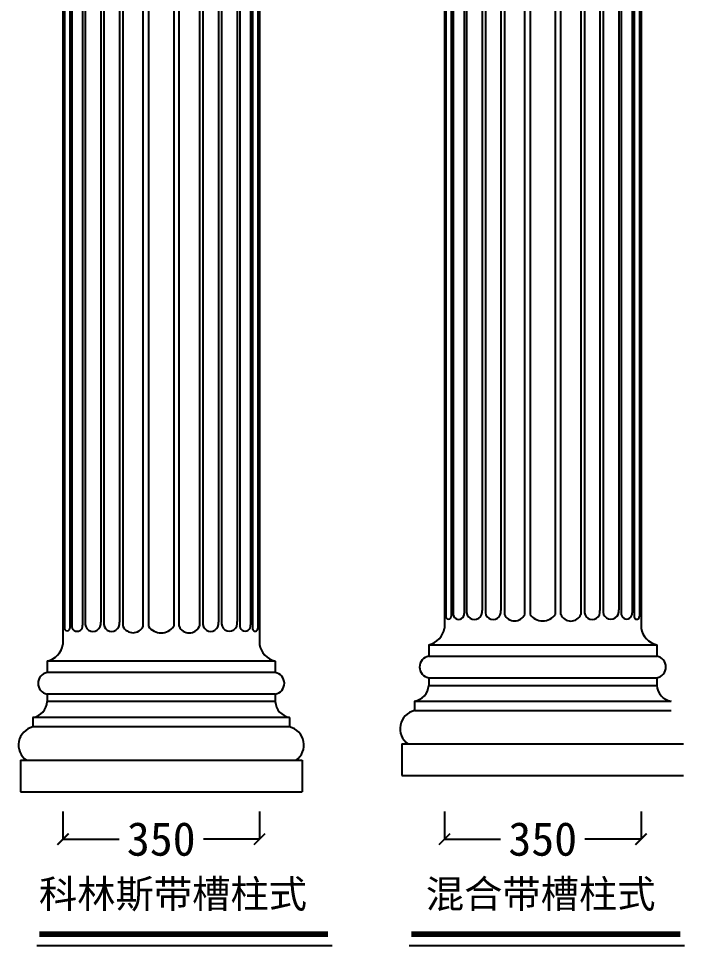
# Model space of a CAD drawing. Extents: x 3172 to 33391, y 13916 to 34175.
# Drawn here: x 8858 to 10044, y 14368 to 16020 of the extents above; entities that cross this region are included whole.
import ezdxf

# ---------------------------------------------------------------- set-up
doc = ezdxf.new("R2010")
doc.units = 0
doc.layers.get('0').update_dxf_attribs({"linetype": 'CONTINUOUS'})
doc.layers.get('DEFPOINTS').update_dxf_attribs({"linetype": 'CONTINUOUS'})
doc.dimstyles.get("Standard").update_dxf_attribs({"dimtxt": 0.18, "dimasz": 0.18, "dimexe": 0.18, "dimexo": 0.0625, "dimgap": 0.09, "dimtad": 0, "dimtih": 1, "dimtoh": 1, "dimdec": 4, "dimzin": 0, "dimdsep": 46, "dimtxsty": 'Standard', "dimcen": 0.09, "dimadec": 0, "dimazin": 0, "dimtfac": 1, "dimtdec": 4, "dimtofl": 0, "dimtmove": 0, "dimatfit": 3, "dimfxl": 1, "dimtolj": 1, "dimtzin": 0, "dimarcsym": 0})

# ---------------------------------------------------------------- blocks, each defined once
blk = doc.blocks.new('_ARCHTICK')
at = {"color": 0, "linetype": 'ByBlock', "const_width": 0.15}
blk.add_lwpolyline([(-0.5, -0.5), (0.5, 0.5)], dxfattribs=at)
blk = doc.blocks.new('*D418')
at = {"color": 0, "lineweight": -2}
for p, q in [((8937, 14607.4), (8937, 14557.7)), ((9287, 14607.4), (9287, 14557.7)), ((8937, 14557.9), (9036.9, 14557.9)), ((9287, 14557.9), (9187.1, 14557.9))]:
    blk.add_line(p, q, dxfattribs=at)
at = {"layer": 'DEFPOINTS', "color": 0}
for p in [(8937, 14607.5), (9287, 14607.5), (9287, 14557.9)]:
    blk.add_point(p, dxfattribs=at)
at = {"color": 0, "lineweight": -2, "xscale": 20, "yscale": 20, "zscale": 20, "rotation": 180}
blk.add_blockref('_ARCHTICK', (8937, 14557.9), dxfattribs=at)
at = {"color": 0, "lineweight": -2, "xscale": 20, "yscale": 20, "zscale": 20}
blk.add_blockref('_ARCHTICK', (9287, 14557.9), dxfattribs=at)
at = {"color": 0, "insert": (9112, 14557.9), "char_height": 60, "attachment_point": 5}
blk.add_mtext('\\A1;350', dxfattribs=at)
blk = doc.blocks.new('*D422')
at = {"color": 0, "lineweight": -2}
for p, q in [((9616.5, 14607.4), (9616.5, 14557.7)), ((9966.5, 14607.4), (9966.5, 14557.7)), ((9616.5, 14557.9), (9716.4, 14557.9)), ((9966.5, 14557.9), (9866.6, 14557.9))]:
    blk.add_line(p, q, dxfattribs=at)
at = {"layer": 'DEFPOINTS', "color": 0}
for p in [(9616.5, 14607.5), (9966.5, 14607.5), (9966.5, 14557.9)]:
    blk.add_point(p, dxfattribs=at)
at = {"color": 0, "lineweight": -2, "xscale": 20, "yscale": 20, "zscale": 20, "rotation": 180}
blk.add_blockref('_ARCHTICK', (9616.5, 14557.9), dxfattribs=at)
at = {"color": 0, "lineweight": -2, "xscale": 20, "yscale": 20, "zscale": 20}
blk.add_blockref('_ARCHTICK', (9966.5, 14557.9), dxfattribs=at)
at = {"color": 0, "insert": (9791.5, 14557.9), "char_height": 60, "attachment_point": 5}
blk.add_mtext('\\A1;350', dxfattribs=at)

msp = doc.modelspace()

# ---------------------------------------------------------------- linework, layer by layer
for p, q in [((9616.53547, 17216.61176), (9616.53547, 14933.78913)), ((9966.5492, 17216.61176), (9966.5492, 14933.78913)), ((9619.15942, 17199.43785), (9619.15942, 14954.78604)), ((9628.56011, 17199.43785), (9628.56011, 14954.78604)), ((9632.06011, 17194.10491), (9632.06011, 14960.11898)), ((9651.40219, 17194.10491), (9651.40219, 14960.11898)), ((9723.26942, 17195.92385), (9723.26942, 14958.30004)), ((9759.31075, 14958.30004), (9759.31075, 17195.92385)), ((9768.82083, 17195.92385), (9768.82083, 14958.30004)), ((9813.898, 17195.92385), (9813.898, 14958.30004)), ((9823.40808, 14958.30004), (9823.40808, 17195.92385)), ((9859.44941, 17195.92385), (9859.44941, 14958.30004)), ((9931.31664, 17193.29888), (9931.31664, 14960.925)), ((9950.65873, 17193.29888), (9950.65873, 14960.925)), ((9954.15873, 17199.43785), (9954.15873, 14954.78604)), ((9963.55942, 17199.43785), (9963.55942, 14954.78604)), ((9655.95219, 17188.66142), (9655.95219, 14965.56246)), ((9683.70577, 17188.66142), (9683.70577, 14965.56246)), ((9689.30577, 17188.75932), (9689.30577, 14965.46457)), ((9716.96942, 17188.75932), (9716.96942, 14965.46457)), ((9865.74941, 17188.7851), (9865.74941, 14965.43879)), ((9893.41306, 17188.7851), (9893.41306, 14965.43879)), ((9899.01306, 17187.57841), (9899.01306, 14966.64548)), ((9926.76664, 17187.57841), (9926.76664, 14966.64548)), ((8936.98391, 17120.03177), (8936.98391, 14904.76865)), ((9286.99763, 17120.03177), (9286.99763, 14904.76865)), ((8939.60785, 17098.25196), (8939.60785, 14933.68848)), ((8949.00854, 17098.25196), (8949.00854, 14933.68848)), ((9043.71785, 17094.73796), (9043.71785, 14937.20248)), ((9079.75918, 14937.20248), (9079.75918, 17094.73796)), ((9089.26926, 17094.73796), (9089.26926, 14937.20248)), ((9134.34644, 17094.73796), (9134.34644, 14937.20248)), ((9143.85651, 14937.20248), (9143.85651, 17094.73796)), ((9179.89784, 17094.73796), (9179.89784, 14937.20248)), ((9274.60716, 17098.25196), (9274.60716, 14933.68848)), ((9284.00785, 17098.25196), (9284.00785, 14933.68848)), ((8952.50854, 17092.91902), (8952.50854, 14939.02142)), ((8971.85062, 17092.91902), (8971.85062, 14939.02142)), ((8976.40062, 17087.47553), (8976.40062, 14944.46491)), ((9004.15421, 17087.47553), (9004.15421, 14944.46491)), ((9009.75421, 17087.57343), (9009.75421, 14944.36701)), ((9037.41785, 17087.57343), (9037.41785, 14944.36701)), ((9186.19784, 17087.59921), (9186.19784, 14944.34123)), ((9213.86149, 17087.59921), (9213.86149, 14944.34123)), ((9219.46149, 17086.39252), (9219.46149, 14945.54792)), ((9247.21507, 17086.39252), (9247.21507, 14945.54792)), ((9251.76507, 17092.11299), (9251.76507, 14939.82744)), ((9271.10716, 17092.11299), (9271.10716, 14939.82744)), ((9588.40785, 14904.24539), (9994.62541, 14904.24539)), ((9588.40785, 14904.24539), (9588.40785, 14883.82873)), ((9994.62541, 14904.24539), (9994.62541, 14883.82873)), ((9588.40785, 14883.82873), (9994.62541, 14883.82873)), ((9315.07384, 14875.22492), (8908.85628, 14875.22492)), ((8908.85628, 14875.22492), (8908.85628, 14854.80825)), ((9315.07384, 14875.22492), (9315.07384, 14854.80825)), ((9315.07384, 14854.80825), (8908.85628, 14854.80825)), ((9588.40785, 14845.32873), (9994.62541, 14845.32873)), ((9588.40785, 14845.32873), (9588.40785, 14831.91206)), ((9588.40785, 14831.91206), (9994.62541, 14831.91206)), ((9994.62541, 14845.32873), (9994.62541, 14831.91206)), ((9315.07384, 14816.30825), (8908.85628, 14816.30825)), ((8908.85628, 14816.30825), (8908.85628, 14802.89158)), ((9315.07384, 14816.30825), (9315.07384, 14802.89158)), ((9315.07384, 14802.89158), (8908.85628, 14802.89158)), ((9562.89552, 14803.91206), (10020.13774, 14803.91206)), ((9562.89552, 14803.91206), (9562.89552, 14786.99539)), ((9562.89552, 14786.99539), (10020.13774, 14786.99539)), ((9340.58618, 14774.89158), (8883.34395, 14774.89158)), ((8883.34395, 14774.89158), (8883.34395, 14757.97492)), ((9340.58618, 14774.89158), (9340.58618, 14757.97492)), ((9340.58618, 14757.97492), (8883.34395, 14757.97492)), ((9540.67036, 14727.49539), (9540.67036, 14671.44514)), ((9540.67036, 14727.49539), (10042.3629, 14727.49539)), ((9540.67036, 14727.49539), (10031.64558, 14727.49539)), ((8861.11879, 14698.47492), (9362.81133, 14698.47492)), ((8861.11879, 14698.47492), (8861.11879, 14642.42466)), ((8861.11879, 14698.47492), (9111.96506, 14698.47492)), ((9362.81133, 14698.47492), (9362.81133, 14642.42466)), ((9540.67036, 14671.44514), (10042.3629, 14671.44514)), ((8861.11879, 14642.42466), (9362.81133, 14642.42466)), ((8890.60863, 14368.48667), (9416.34833, 14368.48667)), ((9553.28008, 14368.48667), (10043.88313, 14368.48667))]:
    msp.add_line(p, q)
at = {"const_width": 10}
for points in [[(8894.68432, 14388.45902), (9408.72959, 14388.45902)], [(9557.35577, 14388.45902), (10036.26439, 14388.45902)]]:
    msp.add_lwpolyline(points, dxfattribs=at)
for centre, radius, start, end in [((9669.82898, 14963.31792), 14.05715, 170.8120866, 9.1879134), ((9703.1376, 14963.26897), 14.005, 170.98039652, 9.01960348), ((9879.58123, 14963.25608), 14.00298, 171.03248855, 8.96751145), ((9912.88985, 14963.85943), 14.15371, 168.64761314, 11.35238686), ((9623.85976, 14954.65113), 4.70228, 178.3559171, 1.6440829), ((9641.73115, 14959.20951), 9.71371, 174.62767252, 5.37232748), ((9741.29009, 14966.70951), 19.88627, 205.01645357, 334.98354643), ((9791.35942, 14974.33587), 27.66109, 215.43121176, 324.56878824), ((9841.42875, 14966.10879), 19.63978, 203.42815156, 336.57184844), ((9940.98768, 14959.61252), 9.7597, 172.27145696, 7.72854304), ((9958.85907, 14954.33042), 4.72238, 174.46342295, 5.53657705), ((8944.30819, 14933.55357), 4.70228, 178.3559171, 1.6440829), ((8962.17958, 14938.11195), 9.71371, 174.62767252, 5.37232748), ((8990.27741, 14942.22036), 14.05715, 170.8120866, 9.1879134), ((9023.58603, 14942.17141), 14.005, 170.98039652, 9.01960348), ((9061.73852, 14945.61195), 19.88627, 205.01645357, 334.98354643), ((9111.80785, 14953.23831), 27.66109, 215.43121176, 324.56878824), ((9161.87718, 14945.01123), 19.63978, 203.42815156, 336.57184844), ((9200.02966, 14942.15852), 14.00298, 171.03248855, 8.96751145), ((9233.33828, 14942.76187), 14.15371, 168.64761314, 11.35238686), ((9261.43612, 14938.51496), 9.7597, 172.27145696, 7.72854304), ((9279.3075, 14933.23286), 4.72238, 174.46342295, 5.53657705), ((9580.04844, 14940.30222), 37.01317, 283.05284216, 350.15571802), ((10002.98482, 14940.30222), 37.01317, 189.84428198, 256.94715784), ((8900.49687, 14911.28175), 37.01317, 283.05284216, 350.15571802), ((9323.43325, 14911.28175), 37.01317, 189.84428198, 256.94715784), ((9591.78303, 14864.57873), 19.54365, 99.94480577, 260.05519423), ((9991.25023, 14864.57873), 19.54365, 279.94480577, 80.05519423), ((8912.23146, 14835.55825), 19.54365, 99.94480577, 260.05519423), ((9311.69867, 14835.55825), 19.54365, 279.94480577, 80.05519423), ((9558.35951, 14833.66791), 30.0996, 278.6674908, 356.65577987), ((10024.67375, 14833.66791), 30.0996, 183.34422013, 261.3325092), ((8878.80794, 14804.64743), 30.0996, 278.6674908, 356.65577987), ((9345.12218, 14804.64743), 30.0996, 183.34422013, 261.3325092), ((9570.67018, 14754.62884), 33.28722, 103.50693816, 234.60032348), ((8891.11862, 14725.60836), 33.28722, 103.50693816, 234.60032348), ((9332.81151, 14725.60836), 33.28722, 305.39967652, 76.49306184)]:
    msp.add_arc(centre, radius, start, end)

# ---------------------------------------------------------------- texts
at = {"char_height": 50, "attachment_point": 1}
for s, insert, width in [('\\f宋体|b0|i0|c134|p54;科林斯带槽柱式', (8894.15668, 14485.37309), 494.4465552), ('\\f宋体|b0|i0|c134|p54;混合带槽柱式', (9583.18065, 14485.37309), 432.1694764)]:
    msp.add_mtext(s, dxfattribs=dict(at, insert=insert, width=width))

# ---------------------------------------------------------------- dimensions: what is measured, and where the dimension line sits
for base, p1, p2, picture, middle in [((9286.98391, 14557.88011), (8936.98391, 14607.50316), (9286.98391, 14607.50316), '*D418', (9111.98391, 14557.88011)), ((9966.53547, 14557.88011), (9616.53547, 14607.50316), (9966.53547, 14607.50316), '*D422', (9791.53547, 14557.88011))]:
    dim = msp.add_linear_dim(base=base, p1=p1, p2=p2, angle=180, dimstyle='Standard', override={"dimtxt": 60, "dimasz": 20, "dimdec": 0, "dimblk1": 'ARCHTICK', "dimblk2": 'ARCHTICK', "dimsah": 1, "dimtdec": 0, "dimtmove": 1})
    dim.commit()
    dim.dimension.update_dxf_attribs({"geometry": picture, "text_midpoint": middle})

doc.saveas('drawing.dxf')
